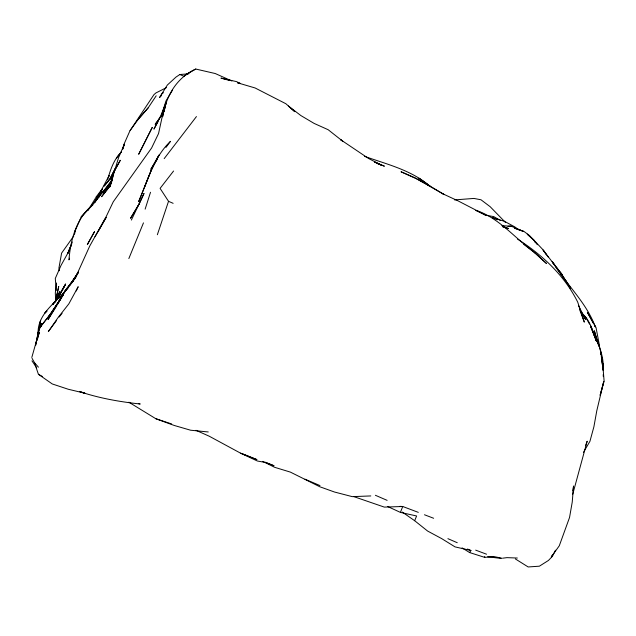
<?xml version="1.0" encoding="UTF-8"?>
<svg xmlns="http://www.w3.org/2000/svg" width="636" height="636" viewBox="0 0 636 636"><rect width="100%" height="100%" fill="white"/><g stroke="black" fill="none" stroke-linecap="round" stroke-linejoin="round"><path stroke-width="0.95" d="M501.446 558.098L493.647 556.524L484.719 557.382L484.743 556.428M603.023 370.2C604.534 356.375 597.713 343.758 594.35 330.752L598.325 344.489M599.088 346.525L599.279 344.648L596.035 327.556L587.346 312.324L593.46 323.493M38.152 334.544C36.65 313.365 57.28 302.06 68.394 287.265M38.096 336.42L39.289 332.238L38.963 334.186M37.755 338.336L38.303 334.528L31.8 357.48M572.79 490.897L573.561 485.991L572.233 502.098L569.538 517.497L559.29 545.768L551.293 556.969L552.74 554.385M38.724 331.722L40.569 320.29L37.413 338.408M38.963 328.812L35.64 345.205L38.963 328.812L50.713 313.802L63.338 294.707M55.3 302.084L58.727 286.462L55.674 300.796L55.316 292.965L56.509 283.012L56.564 284.888M572.75 494.172L587.171 441.209L585.494 445.78M74.452 234.493L75.62 229.715L81.265 216.804L92.093 205.118L110.775 182.135L112.174 179.511M162.864 116.42C165.869 96.139 176.705 77.624 195.761 69.038L215.262 73.538L231.87 80.995M40.235 327.969L41.372 323.764L40.37 327.405M40.402 327.429L41.372 323.764M36.276 342.16L37.858 336.516M36.856 340.157L37.898 336.404M122.597 149.245L124.171 143.831L129.927 130.801L153.952 94.645L155.892 92.959L166.425 87.633M173.572 171.012L160.097 188.383L168.524 201.318L157.354 234.732M81.265 216.804L93.015 204.633C76.535 217.846 70.524 239.581 68.966 259.885L69.578 258.2M111.459 182.54L112.334 179.781M122.907 148.911L124.394 144.221L118.67 157.362L109.949 186.109L101.545 196.723L110.592 185.307M145.135 209.149L150.517 192.263M107.579 179.845C110.346 169.884 113.693 159.755 121.142 152.195M165.622 106.164L162.108 116.841L166.576 101.529L162.069 117.326L158.555 133.528L151.591 148.013L113.256 201.795L106.315 216.335L89.756 246.005L76.718 274.855C71.979 284.785 62.376 291.98 58.433 302.649L61.525 297.839M57.129 299.031L59.617 291.67L55.642 301.559M108.629 177.158L109.233 175.361L95.885 200.507M76.718 274.855L75.716 277.686L65.103 290.596L48.042 319.598L56.874 305.574M164.955 105.854L161.703 114.87L165.909 101.076L172.507 90.177M112.914 176.856L110.195 183.995L103.167 193.241L110.855 183.605L100.846 193.877L111.181 183.406M76.447 275.595L77.115 274.323M151.281 170.162L138.632 201.684C147.711 180.815 153.467 157.521 170.496 141.327L165.972 147.409M72.345 241.966L67.782 253.629L71.685 244.089M144.642 186.928L150.939 170.925L158.96 155.049L150.819 169.359L157.505 158.905M387.547 506.455L400.402 512.401L402.731 506.495L418.305 512.362M165.853 103.143L160.789 115.712L153.936 129.124L158.086 121.595M128.838 258.566L143.466 222.87M462.102 547.89L469.599 552.557L470.926 550.49L455.058 546.896L441.615 538.581L427.599 531.044L414.664 520.709L416.612 515.979L400.402 512.401M70.795 246.068L67.718 253.343L61.032 265.387L55.292 278.473L56.294 290.501M74.992 231.107L75.62 229.715M139.459 203.464L130.626 218.132L139.459 203.464L144.022 193.439L131.366 220.072M76.225 290.978L78.188 286.709L68.855 303.825L58.138 317.475L48.336 331.571L56.35 320.79M115.585 167.809L109.837 179.591L115.545 168.286L109.996 178.66L104.177 186.07L109.686 179.575M57.701 298.912L65.611 283.926L57.653 298.117L52.669 304.684M555.467 550.212L552.382 556.365L548.431 560.467L539.376 566.191L528.174 566.962L515.359 558.933M87.863 210.619L96.529 196.46M112.079 179.662L104.948 189.56M40.752 326.093L40.553 326.459L50.713 313.802M97.968 231.774L106.212 217.329L95.026 236.727M57.335 304.803L65.595 290.111L76.05 276.239L69.952 285.015M98.58 197.883L102.46 191.126L94.764 202.685M583.474 452.323L589.938 441.312L593.889 426.812L596.783 410.792L603.763 381.425L600.114 395.322L604.12 381.115L602.721 364.213L601.012 353.219M94.406 202.049L102.253 189.123M71.884 282.686L78.578 271.914L71.256 283.147M71.224 283.704L78.578 271.914L71.232 283.195M73.863 235.853L61.597 253.136L58.917 268.082L59.283 270.753M156.194 95.797L148.132 107.921L138.561 118.892M69.34 285.787L77.449 273.695M98.31 196.675L94.033 203.027L98.54 196.778M48.988 315.901L63.266 294.945M102.062 189.107L96.267 196.77M161.313 115.744L155.16 124.338L159.875 118.034M130.094 130.539L138.584 118.884L148.236 107.77M164.183 158.626L196.445 116.571M59.172 316.99L62.105 313.238M52.828 304.262L57.653 298.117L64.991 285.198L56.397 300.057L52.796 304.509M116.507 158.022L121.349 151.964M63.64 293.268L59.879 297.855L66.541 289.793M66.144 290.215L68.64 287.154M161.552 95.495L159.517 97.539L167.332 85.049L175.973 77.099L179.853 74.515L188.82 73.808M188.916 73.084L185.195 75.096M46.825 311.179L44.774 313.119L46.913 311.099M161.282 94.462L163.373 92.657M184.981 75.302L195.761 69.038M502.504 558.209L506.964 557.645L517.33 558.034M454.517 199.911L473.915 198.432L480.991 199.776L490.189 206.724L505.525 222.505M508.092 226.368L511.344 226.249L523.42 231.385L514.778 228.268M508.251 226.408L511.217 226.273L501.907 225.653M370.804 495.937L352.265 496.637L334.48 492.018L319.821 486.763L290.342 472.095L274.649 467.309L262.748 461.37M489.688 556.484L493.647 556.524M399.917 506.359L402.731 506.495L384.303 507.099L353.521 496.525M208.25 431.963L190.601 430.214L174.161 425.436L155.955 418.806M487.645 556.786L501.184 558.432M485.228 215.167L493.687 216.59L500.301 220.326M138.346 403.59L140.206 404.003C119.759 401.817 99.152 398.192 79.651 391.625M237.403 82.76L255.092 87.967L285.842 103.716L294.794 111.674L288.442 106.077L300.86 115.553L314.12 123.416L328.176 129.728L342.764 141.24L340.538 139.634L368.538 158.467L382.244 165.575L374.588 162.108M237.443 82.696L240.114 83.372L236.56 81.623L220.946 78.109L229.437 80.438M502.941 227.044L508.617 228.562L502.368 226.209M469.599 552.557L484.719 557.382M241.99 453.659L256.96 459.621L240.495 453.134L209.284 436.24L196.023 430.326M171.633 423.95L155.661 418.623L128.869 402.206M79.532 391.41L84.97 393.239L68.267 389.256L52.263 383.953L38.414 374.302L34.487 362.679L32.078 358.362M240.495 453.134L257.365 461.005L265.339 462.459L274.044 465.759L265.395 462.221M514.826 228.276L524.024 231.472L529.55 235.59L534.113 240.416L527.244 234.143L533.787 240.018L543.406 250.194L548.121 256.976M475.664 550.132L486.548 554.21M364.444 156.305C387.205 164.422 411.786 170.114 430.381 186.602L418.878 178.215L429.872 186.006L444.23 194.608L414.998 177.802L401.006 171.76L416.548 178.835L429.872 186.006M377.45 163.555L384.406 166.195L374.731 162.061M424.466 514.763L433.633 518.26M497.487 219.77L492.272 217.607L504.332 221.256L514.747 226.869L518.618 229.771M467.476 549.027L470.926 550.49M476.07 210.397C494.355 216.359 507.933 230.296 522.156 242.515L534.987 252.937L546.515 263.535L534.606 252.627M304.97 479.17L319.972 485.578M179.853 74.515L184.583 76.558M375.391 495.277L387.125 500.357M447.895 538.66L457.252 542.715M168.524 201.318L173.143 203.329M442.91 193.845L457.952 200.833L485.777 215.214L475.998 210.508M38.414 374.302L42.628 376.607M402.238 512.052L414.664 520.709M517.521 239.088C542.373 254.988 564.418 275.372 577.711 302.116L584.325 322.126L579.547 309.438M523.603 244.232L534.987 252.937M582.441 313.914C590.184 320.56 592.569 330.752 595.98 339.918M582.504 313.834L585.78 317.269L589.508 324.082M34.487 362.679L38.446 367.179M583.037 315.13L585.613 318.08L582.139 313.667M537.42 244.749L534.312 241.052L535.512 242.515M552.843 263.018L554.616 265.196M556.389 267.366L561.691 273.893L563.17 277.288M582.64 314.907L585.494 318.795L581.034 311.481M546.364 254.639L543.065 250.051L561.246 273.512L570.524 288.243M570.444 288.331L567.161 282.774L552.223 261.46C565.666 283.95 586.193 301.973 595.344 326.928L594.398 325.211M560.92 273.814L567.209 282.885M31.967 360.835L36.761 367.934M581.519 312.594L585.478 319.328L578.474 305.662M596.679 341.5L590.447 325.553L599.351 346.692L601.274 353.807L602.372 364.539L601.354 356.049M593.722 334.337L596.592 341.445M590.995 327.484L593.364 333.447M593.897 333.932L596.083 340.053M594.064 334.385L596.663 341.667M600.615 352.924L600.964 354.801M601.314 356.685L602.721 364.213L602.936 369.882L603.071 363.895L603.167 369.675M603.238 374.493L603.27 376.425M113.407 172.69L110.084 186.722L113.931 171.959L120.299 160.272L113.407 172.69M152.219 127.478L138.751 154.143L152.219 127.478M93.707 232.951L87.331 244.582L94.565 231.671L93.707 232.951M570.492 288.18L569.403 286.59L570.508 288.227"/></g></svg>
